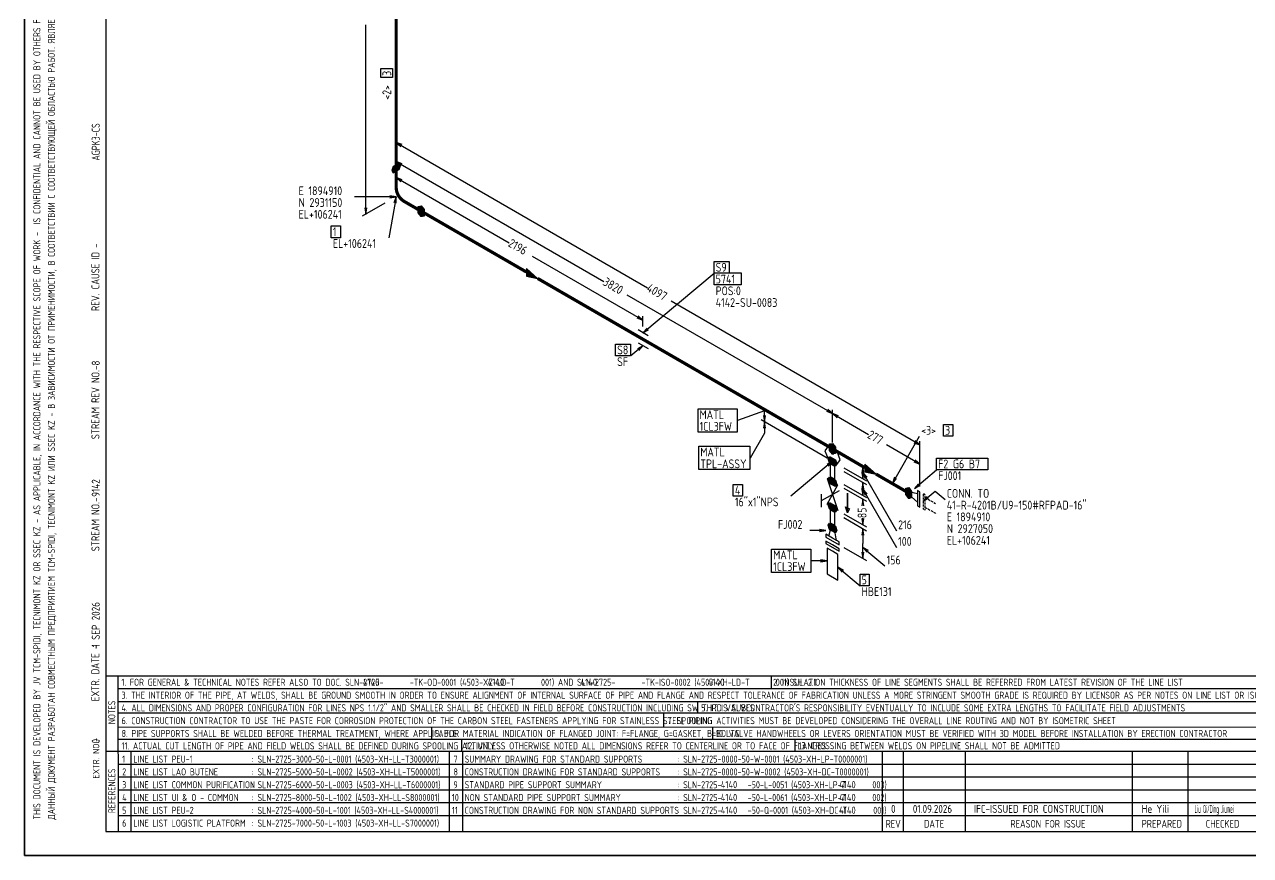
# Model space of a CAD drawing. Extents: x 0 to 594, y 0 to 420.
# Drawn here: x 0 to 383, y 0 to 259.5 of the extents above; entities that cross this region are included whole.
import ezdxf

# ---------------------------------------------------------------- set-up
doc = ezdxf.new("R2010")
doc.units = 0
doc.header["$MEASUREMENT"] = 0
doc.linetypes.add('BORDER_2012_SLN$0$8001.Solid', pattern=[0])
doc.linetypes.add('GT100', pattern=[1, 0.666667, -0.333333])
for name, color, linetype, lineweight in [('BORDER_2012_SLN$0$BG_01', 7, 'BORDER_2012_SLN$0$8001.Solid', 25), ('BORDER_2012_SLN$0$BG_02', 7, 'BORDER_2012_SLN$0$8001.Solid', 25), ('BORDER_2012_SLN$0$BG_Level_1', 7, 'BORDER_2012_SLN$0$8001.Solid', 25), ('BORDER_2012_SLN$0$Level_1', 7, 'BORDER_2012_SLN$0$8001.Solid', 25), ('BORDER_2012_SLN$0$Level_18', 7, 'BORDER_2012_SLN$0$8001.Solid', 25)]:
    doc.layers.add(name, color=color, linetype=linetype, lineweight=lineweight)
doc.layers.add('GT_1', color=7, linetype='Continuous')
doc.styles.add('BORDER_2012_SLN$0$GOST type A', font='GOST type A')
doc.styles.add('HTX1', font='')
doc.styles.get('HTX1').set_extended_font_data('GOST type A')

# ---------------------------------------------------------------- blocks, each defined once
blk = doc.blocks.new('BORDER_2012_SLN')
at = {"layer": 'BORDER_2012_SLN$0$BG_Level_1', "color": 7, "lineweight": -3}
for p, q in [((402.7, 56), (25.4, 56)), ((29.11, 56), (29.22, 7.5)), ((233.25, 56), (233.24, 52)), ((402.7, 52), (29.1, 52)), ((402.7, 47.99), (29.16, 48.01)), ((210.22, 48), (210.22, 44.42)), ((402.7, 44.41), (29.17, 44.42)), ((199.61, 44.42), (199.61, 40.02)), ((402.7, 39.96), (29.15, 40.07)), ((127.1, 40.04), (127.1, 36.23)), ((214.87, 40.02), (214.87, 36.23)), ((136.5, 36.23), (136.5, 32.43)), ((240.64, 36.23), (240.64, 32.43)), ((33.22, 32.43), (33.22, 7.59)), ((132.63, 32.43), (132.63, 7.6)), ((136.8, 32.43), (136.8, 7.59))]:
    blk.add_line(p, q, dxfattribs=at)
at = {"layer": 'BORDER_2012_SLN$0$Level_1', "color": 7, "lineweight": -3}
for p, q in [((25.4, 412.5), (25.4, 7.5)), ((402.7, 36.23), (29.15, 36.23)), ((402.7, 32.43), (25.4, 32.43)), ((267.9, 32.43), (267.91, 7.5)), ((274.59, 7.5), (274.59, 32.43)), ((293.91, 7.5), (293.91, 32.43)), ((346.11, 7.5), (346.11, 32.43)), ((363.55, 7.5), (363.55, 32.43)), ((402.7, 28.43), (29.17, 28.43)), ((402.7, 24.43), (29.18, 24.43)), ((402.7, 20.43), (29.19, 20.43)), ((402.7, 16.43), (29.2, 16.43)), ((402.7, 12.43), (29.2, 12.43)), ((25.4, 7.5), (588.6, 7.5))]:
    blk.add_line(p, q, dxfattribs=at)
at = {"layer": 'BORDER_2012_SLN$0$Level_18', "color": 7, "lineweight": -3, "flags": 128}
blk.add_lwpolyline([(0, 0), (0, 420), (594, 420), (594, 0)], close=True, dxfattribs=at)
at = {"color": 7, "char_height": 2.2, "attachment_point": 1, "style": 'BORDER_2012_SLN$0$GOST type A'}
for s, insert in [('{\\l\\fGOST type A|b0|i0;\\T1;1}', (30.5, 31.2)), ('{\\l\\fGOST type A|b0|i0;\\T1;: SLN-2725-3000-50-L-0001 (4503-XH-LL-T3000001)}', (71, 31.2)), ('{\\l\\fGOST type A|b0|i0;\\T1;7}', (134, 31.2)), ('{\\l\\fGOST type A|b0|i0;\\T1;SUMMARY DRAWING FOR STANDARD SUPPORTS}', (137.5, 31.2)), ('{\\l\\fGOST type A|b0|i0;\\T1;: SLN-2725-0000-50-W-0001 (4503-XH-LP-T0000001)}', (204, 31.2)), ('{\\l\\fGOST type A|b0|i0;\\T1;2}', (30.5, 27.2)), ('{\\l\\fGOST type A|b0|i0;\\T1;LINE LIST LAO BUTENE}', (34, 27.2)), ('{\\l\\fGOST type A|b0|i0;\\T1;: SLN-2725-5000-50-L-0002 (4503-XH-LL-T5000001)}', (71, 27.2)), ('{\\l\\fGOST type A|b0|i0;\\T1;8}', (134, 27.2)), ('{\\l\\fGOST type A|b0|i0;\\T1;CONSTRUCTION DRAWING FOR STANDARD SUPPORTS}', (137.5, 27.2)), ('{\\l\\fGOST type A|b0|i0;\\T1;: SLN-2725-0000-50-W-0002 (4503-XH-DC-T0000001)}', (204, 27.2)), ('{\\l\\fGOST type A|b0|i0;\\T1;3}', (30.5, 23.2)), ('{\\l\\fGOST type A|b0|i0;\\T1;LINE LIST COMMON PURIFICATION}', (34, 23.2)), ('{\\l\\fGOST type A|b0|i0;\\T1;: SLN-2725-6000-50-L-0003 (4503-XH-LL-T6000001)}', (71, 23.2)), ('{\\l\\fGOST type A|b0|i0;\\T1;9}', (134, 23.2)), ('{\\C256;STANDARD PIPE SUPPORT SUMMARY}', (137.5, 23.2)), ('{\\fGOST type A|b0|i0|c0|p34;: SLN-2725-       -50-L-0051 (4503-XH-LP-T       003)}', (204, 23.2)), ('{\\l\\fGOST type A|b0|i0;\\T1;4}', (30.5, 19.2)), ('{\\l\\fGOST type A|b0|i0;\\T1;LINE LIST UI & O - COMMON}', (34, 19.2)), ('{\\l\\fGOST type A|b0|i0;\\T1;: SLN-2725-8000-50-L-1002 (4503-XH-LL-S8000001)}', (71, 19.2)), ('{\\l\\fGOST type A|b0|i0;\\T1;10}', (133.5, 19.2)), ('{\\l\\fGOST type A|b0|i0;\\T1;NON STANDARD PIPE SUPPORT SUMMARY}', (137.5, 19.2)), ('{\\fGOST type A|b0|i0|c0|p34;: SLN-2725-       -50-L-0061 (4503-XH-LP-T       002)}', (204, 19.2)), ('{\\l\\fGOST type A|b0|i0;\\T1;: SLN-2725-4000-50-L-1001 (4503-XH-LL-S4000001)}', (71, 15.2)), ('{\\fGOST type A|b0|i0|c0|p34;: SLN-2725-       -50-Q-0001 (4503-XH-DC-T       001)}', (204, 15.2)), ('{\\l\\fGOST type A|b0|i0;\\T1;5}', (30.5, 15.2)), ('{\\l\\fGOST type A|b0|i0;\\T1;LINE LIST PEU-2}', (34, 15.2)), ('{\\l\\fGOST type A|b0|i0;\\T1;11}', (133.5, 15.2)), ('{\\C256;CONSTRUCTION DRAWING FOR NON STANDARD SUPPORTS}', (137.5, 15.2)), ('{\\l\\fGOST type A|b0|i0;\\T1;6}', (30.5, 11.2)), ('{\\l\\fGOST type A|b0|i0;\\T1;LINE LIST LOGISTIC PLATFORM}', (34, 11.2)), ('{\\l\\fGOST type A|b0|i0;\\T1;: SLN-2725-7000-50-L-1003 (4503-XH-LL-S7000001)}', (71, 11.2))]:
    blk.add_mtext(s, dxfattribs=dict(at, insert=insert))
at = {"layer": 'BORDER_2012_SLN$0$BG_01', "color": 7, "attachment_point": 1, "rotation": 90, "style": 'BORDER_2012_SLN$0$GOST type A'}
for s, insert, char_height in [('{\\fGOST type A|b0|i0|c134|p34;\\W1.01;ДАННЫЙ ДОКУМЕНТ РАЗРАБОТАН СОВМЕСТНЫМ ПРЕДПРИЯТИЕМ \\fGOST type A|b0|i0|c0|p34;TCM-SPIDI, TECNIMONT KZ \\fGOST type A|b0|i0|c134|p34;ИЛИ \\fGOST type A|b0|i0|c0|p34;SSEC KZ - \\fGOST type A|b0|i0|c134|p34;В ЗАВИСИМОСТИ ОТ ПРИМЕНИМОСТИ\\fGOST type A|b0|i0|c0|p34;, \\fGOST type A|b0|i0|c134|p34;В СООТВЕТСТВИИ С СООТВЕТСТВУЮЩЕЙ ОБЛАСТЬЮ РАБОТ\\fGOST type A|b0|i0|c0|p34;. \\fGOST type A|b0|i0|c134|p34;ЯВЛЯЕТСЯ КОНФИДЕНЦИАЛЬНЫМ И НЕ МОЖЕТ БЫТЬ ИСПОЛЬЗОВАН ДРУГИМИ ЛИЦАМИ ДЛЯ КАКИХ\\fGOST type A|b0|i0|c0|p34;-\\fGOST type A|b0|i0|c134|p34;ЛИБО ЦЕЛЕЙ\\fGOST type A|b0|i0|c0|p34;, \\fGOST type A|b0|i0|c134|p34;КРОМЕ ПРОЕКТА \\fGOST type A|b0|i0|c0|p34;SILLENO.}', (7.3, 11.21), 2.2), ('{\\l\\fGOST type A|b0|i0;\\T1;EXTR. DATE -}', (20.86, 48.18), 2.5), ('{\\l\\fGOST type A|b0|i0;\\T1;EXTR. NO.-}', (21.36, 24.02), 2)]:
    blk.add_mtext(s, dxfattribs=dict(at, insert=insert, char_height=char_height))
at = {"layer": 'BORDER_2012_SLN$0$BG_01', "color": 7, "insert": (2.76, 11.2), "char_height": 2.2, "attachment_point": 1, "rotation": 90, "line_spacing_factor": 1.090909, "style": 'BORDER_2012_SLN$0$GOST type A'}
blk.add_mtext('{\\fGOST type A|b0|i0|c0|p34;\\W1.01;THIS DOCUMENT IS DEVELOPED BY JV TCM-SPIDI, TECNIMONT KZ OR SSEC KZ - AS APPLICABLE, IN ACCORDANCE WITH THE RESPECTIVE SCOPE OF WORK -  IS CONFIDENTIAL AND CANNOT BE USED BY OTHERS FOR ANY PURPOSE OTHER THAN THE SILLENO PROJECT}', dxfattribs=at)
at = {"layer": 'BORDER_2012_SLN$0$BG_02', "color": 7, "char_height": 2.5, "attachment_point": 1, "rotation": 90, "style": 'BORDER_2012_SLN$0$GOST type A'}
for s, insert in [('{\\l\\fGOST type A|b0|i0;\\T1;REV. CAUSE ID - }', (20.9, 170)), ('{\\l\\fGOST type A|b0|i0;\\T1;STREAM REV NO.-}', (20.9, 130)), ('{\\l\\fGOST type A|b0|i0;\\T1;STREAM NO.-}', (20.9, 95))]:
    blk.add_mtext(s, dxfattribs=dict(at, insert=insert))
at = {"layer": 'BORDER_2012_SLN$0$BG_Level_1', "color": 7, "attachment_point": 1, "style": 'BORDER_2012_SLN$0$GOST type A'}
for s, insert, char_height in [('{\\fGOST type A|b0|i0|c0|p34;\\C256; 1. FOR GENERAL & TECHNICAL NOTES REFER ALSO TO DOC. SLN-2725-       -TK-OD-0001 (4503-XZ-LD-T       001) AND SLN-2725-       -TK-ISO-0002 (4503-XH-LD-T       001) SH. 2.1}', (29.11, 55.19), 2.2), ('{\\fGOST type A|b0|i0|c0|p34;\\C256;2. INSULATION THICKNESS OF LINE SEGMENTS SHALL BE REFERRED FROM LATEST REVISION OF THE LINE LIST}', (233.84, 55.19), 2.2), ('{\\fGOST type A|b0|i0|c0|p34;\\C256; 3. THE INTERIOR OF THE PIPE, AT WELDS, SHALL BE GROUND SMOOTH IN ORDER TO ENSURE ALIGNMENT OF INTERNAL SURFACE OF PIPE AND FLANGE AND RESPECT TOLERANCE OF FABRICATION UNLESS A MORE STRINGENT SMOOTH GRADE IS REQUIRED BY LICENSOR AS PER NOTES ON LINE LIST OR ISOMETRIC}', (29.12, 51.15), 2.2), ('{\\fGOST type A|b0|i0|c0|p34;\\C256; 4. ALL DIMENSIONS AND PROPER CONFIGURATION FOR LINES NPS 1.1/2" AND SMALLER SHALL BE CHECKED IN FIELD BEFORE CONSTRUCTION INCLUDING SW THRD VALVES}', (29.13, 47.2), 2.2), ("{\\C256; 5. IT IS SUBCONTRACTOR'S RESPONSIBILITY EVENTUALLY TO INCLUDE SOME EXTRA LENGTHS TO FACILITATE FIELD ADJUSTMENTS}", (210.22, 47.2), 2.2), ('{\\C256; 6. CONSTRUCTION CONTRACTOR TO USE THE PASTE FOR CORROSION PROTECTION OF THE CARBON STEEL FASTENERS APPLYING FOR STAINLESS STEEL PIPING}', (29.14, 43.2), 2.2), ('{\\C256; 7. SPOOLING ACTIVITIES MUST BE DEVELOPED CONSIDERING THE OVERALL LINE ROUTING AND NOT BY ISOMETRIC SHEET}', (199.61, 43.2), 2.2), ('{\\C256; 8. PIPE SUPPORTS SHALL BE WELDED BEFORE THERMAL TREATMENT, WHERE APPLICABLE}', (29.15, 39.2), 2.2), ('{\\C256; 9. FOR MATERIAL INDICATION OF FLANGED JOINT: F=FLANGE, G=GASKET, B=BOLTS}', (127.1, 39.2), 2.2), ('{\\C256; 10. VALVE HANDWHEELS OR LEVERS ORIENTATION MUST BE VERIFIED WITH 3D MODEL BEFORE INSTALLATION BY ERECTION CONTRACTOR}', (214.87, 39.2), 2.2), ('{\\C256; 11. ACTUAL CUT LENGTH OF PIPE AND FIELD WELDS SHALL BE DEFINED DURING SPOOLING ACTIVITY}', (29.16, 35.32), 2.2), ('{\\C256; 12. UNLESS OTHERWISE NOTED ALL DIMENSIONS REFER TO CENTERLINE OR TO FACE OF FLANGES}', (136.5, 35.35), 2.2), ('{\\C256; 13. CROSSING BETWEEN WELDS ON PIPELINE SHALL NOT BE ADMITTED}', (240.64, 35.38), 2.2), ('{\\l\\fGOST type A|b0|i0;\\T1;LINE LIST PEU-1}', (34, 31.2), 2.2), ('{\\l\\fGOST type A|b0|i0;\\T1;REV}', (269, 11.1), 2.4), ('{\\l\\fGOST type A|b0|i0;\\T1;DATE}', (281, 11.1), 2.4), ('{\\l\\fGOST type A|b0|i0;\\T1;REASON FOR ISSUE}', (308, 11.1), 2.4), ('{\\l\\fGOST type A|b0|i0;\\T1;PREPARED}', (349, 11.1), 2.4), ('{\\l\\fGOST type A|b0|i0;\\T1;CHECKED}', (369, 11.1), 2.4)]:
    blk.add_mtext(s, dxfattribs=dict(at, insert=insert, char_height=char_height))
at = {"layer": 'BORDER_2012_SLN$0$BG_Level_1', "color": 7, "char_height": 2.2, "attachment_point": 1, "rotation": 90, "style": 'BORDER_2012_SLN$0$GOST type A'}
for s, insert in [('{\\l\\fGOST type A|b0|i0;\\T1;NOTES}', (26.15, 40.99)), ('{\\l\\fGOST type A|b0|i0;\\T1;REFERENCES}', (26.15, 13.23))]:
    blk.add_mtext(s, dxfattribs=dict(at, insert=insert))

msp = doc.modelspace()

# ---------------------------------------------------------------- linework, layer by layer
at = {"layer": 'GT_1', "flags": 128}
for points in [[(0, 0), (594, 0), (594, 420), (0, 420), (0, 0)], [(106.6, 200.2), (106.6, 259.4)], [(111.3, 243), (111.3, 245.8), (115, 245.8), (115, 243), (111.3, 243)], [(116.1, 209.7), (116.1, 223.9)], [(118, 222), (116.1, 222.7), (117.6, 221.4)], [(116.1, 222.7), (194.6, 177.3)], [(117, 214.2), (117.5, 215.5), (117, 216.2), (115.2, 215.2), (114.7, 213.9), (115.2, 213.2), (117, 214.2)], [(114.969, 214.6), (117.154, 214.6)], [(115.046, 214.8), (117.231, 214.8)], [(115.123, 215), (117.308, 215)], [(115.2, 215.2), (117.385, 215.2)], [(115.56, 215.4), (117.462, 215.4)], [(115.92, 215.6), (117.429, 215.6)], [(116.1, 209.7), (116.1, 217.9)], [(118, 216), (116.1, 216.7), (117.6, 215.4)], [(116.1, 216.7), (181, 179.2)], [(116.28, 215.8), (117.286, 215.8)], [(116.64, 216), (117.143, 216)], [(114.738, 214), (116.64, 214)], [(114.771, 213.8), (116.28, 213.8)], [(114.815, 214.2), (117, 214.2)], [(114.892, 214.4), (117.077, 214.4)], [(114.914, 213.6), (115.92, 213.6)], [(115.057, 213.4), (115.56, 213.4)], [(116.1, 209.7), (116.1, 212.9)], [(118, 211), (116.1, 211.7), (117.6, 210.4)], [(116.1, 211.7), (151.4, 191.3)], [(116.1, 205.7), (103.1, 205.7)], [(112.6, 203.7), (105.5, 199.6)], [(116.1, 205.7), (113.8, 192.9)], [(114.1, 205.4), (116.1, 205.7), (114.1, 206)], [(116.1, 203.7), (116.1, 205.7), (115.4, 203.8)], [(106.3, 202.2), (106.6, 200.2), (106.9, 202.2)], [(124.8, 199.7), (123.9, 199.5), (123, 200.7), (123, 202.7), (123.9, 202.9), (124.8, 201.7), (124.8, 199.7)], [(123, 202.6), (124.125, 202.6)], [(123, 202.4), (124.275, 202.4)], [(123, 202.2), (124.425, 202.2)], [(123, 202), (124.575, 202)], [(123, 201.8), (124.725, 201.8)], [(123, 201.6), (124.8, 201.6)], [(123, 201.4), (124.8, 201.4)], [(123, 201.2), (124.8, 201.2)], [(123, 201), (124.8, 201)], [(123, 200.8), (124.8, 200.8)], [(123.075, 200.6), (124.8, 200.6)], [(123.225, 200.4), (124.8, 200.4)], [(123.375, 200.2), (124.8, 200.2)], [(123.45, 202.8), (123.975, 202.8)], [(123.525, 200), (124.8, 200)], [(123.675, 199.8), (124.8, 199.8)], [(123.825, 199.6), (124.35, 199.6)], [(95.8, 196.6), (98.7, 196.6), (98.7, 192.9), (95.8, 192.9), (95.8, 196.6)], [(193.2, 167.2), (158.7, 187.1)], [(215.4, 185.5), (220.1, 185.5), (220.1, 181.8), (215.4, 181.8), (215.4, 185.5)], [(156.8, 182.2), (156.8, 180.9), (160.3, 180.2), (156.8, 183.3), (156.8, 181.1), (159.9, 180.4), (156.8, 183.2), (156.8, 181.2), (159.6, 180.6), (156.8, 183.1), (156.8, 181.4), (159.2, 180.8), (156.8, 182.9), (156.8, 181.6), (158.9, 181), (156.8, 182.8), (156.8, 181.7), (158.6, 181.2), (156.8, 182.6), (156.8, 181.9), (158.3, 181.4), (156.8, 182.4), (156.8, 182), (157.9, 181.6), (156.8, 182.3), (156.8, 182.2), (160.3, 180.2)], [(193.2, 163.2), (215.4, 181.8)], [(215.4, 181.9), (223.9, 181.9), (223.9, 178.2), (215.4, 178.2), (215.4, 181.9)], [(252.4, 138), (188.3, 175)], [(279.7, 128.2), (202, 173.1)], [(191.3, 167.9), (193.2, 167.2), (191.7, 168.5)], [(193.2, 165.2), (193.2, 168.4)], [(194.5, 164.7), (193.2, 163.2), (194.9, 164.2)], [(194.8, 162.3), (191.7, 164.1)], [(194.8, 162.3), (191.7, 164.1)], [(184.6, 159.7), (189.3, 159.7), (189.3, 156), (184.6, 156), (184.6, 159.7)], [(193.2, 159.2), (189.4, 156)], [(191.9, 157.7), (193.2, 159.2), (191.5, 158.2)], [(191.7, 160.1), (194.8, 158.3)], [(191.7, 160.1), (194.8, 158.3)], [(210.4, 139.5), (222.6, 139.5), (222.6, 132.2), (210.4, 132.2), (210.4, 139.5)], [(231.2, 138.9), (222.7, 135.8)], [(231.2, 135.4), (231.2, 138.9)], [(250.5, 138.7), (252.4, 138), (250.9, 139.3)], [(252.4, 131), (252.4, 139.2)], [(252.4, 129), (252.4, 139.2)], [(254.3, 137.3), (252.4, 138), (253.9, 136.7)], [(252.4, 138), (263.6, 131.5)], [(250.7, 124.1), (230.1, 136)], [(250.7, 124.1), (230.1, 136)], [(230.9, 137.4), (231.2, 135.4), (231.5, 137.4)], [(231.5, 133.4), (231.2, 135.4), (230.9, 133.4)], [(231.2, 135.4), (231.2, 131.9)], [(287.1, 134.6), (290, 134.6), (290, 130.9), (287.1, 130.9), (287.1, 134.6)], [(231.2, 131.9), (226.7, 124.1)], [(271.1, 116.2), (279.6, 130.9)], [(210.6, 127.8), (226.6, 127.8), (226.6, 120.5), (210.6, 120.5), (210.6, 127.8)], [(252.4, 127), (251.1, 127.8), (250, 126.4), (251.1, 123.9), (253.9, 122.2), (254.8, 123.6), (253.9, 126.2), (252.4, 127)], [(253.3, 125.5), (252.4, 125.3), (251.5, 126.5), (251.5, 128.5), (252.4, 128.7), (253.3, 127.5), (253.3, 125.5)], [(251.5, 128.4), (252.625, 128.4)], [(251.5, 128.2), (252.775, 128.2)], [(251.5, 128), (252.925, 128)], [(251.5, 127.8), (253.075, 127.8)], [(251.5, 127.6), (253.225, 127.6)], [(251.5, 127.4), (253.3, 127.4)], [(251.5, 127.2), (253.3, 127.2)], [(251.5, 127), (253.3, 127)], [(251.5, 126.8), (253.3, 126.8)], [(251.5, 126.6), (253.3, 126.6)], [(251.575, 126.4), (253.3, 126.4)], [(251.95, 128.6), (252.475, 128.6)], [(279.7, 122.2), (269.3, 128.2)], [(277.8, 128.9), (279.7, 128.2), (278.2, 129.5)], [(279.7, 115.2), (279.7, 129.4)], [(252.4, 123.1), (239.4, 112.2)], [(251.1, 121.6), (252.4, 123.1), (250.7, 122.1)], [(251.5, 122.6), (251, 123.9), (251.5, 124.6), (253.3, 123.6), (253.8, 122.3), (253.3, 121.6), (251.5, 122.6)], [(251.038, 123.8), (252.94, 123.8)], [(251.071, 124), (252.58, 124)], [(251.115, 123.6), (253.3, 123.6)], [(251.192, 123.4), (253.377, 123.4)], [(251.214, 124.2), (252.22, 124.2)], [(251.269, 123.2), (253.454, 123.2)], [(251.346, 123), (253.531, 123)], [(251.357, 124.4), (251.86, 124.4)], [(251.423, 122.8), (253.608, 122.8)], [(251.5, 122.6), (253.685, 122.6)], [(251.725, 126.2), (253.3, 126.2)], [(251.875, 126), (253.3, 126)], [(252.025, 125.8), (253.3, 125.8)], [(252.175, 125.6), (253.3, 125.6)], [(252.325, 125.4), (252.85, 125.4)], [(255.9, 125), (263, 120.9)], [(277.8, 122.9), (279.7, 122.2), (278.2, 123.5)], [(279.7, 115.2), (279.7, 123.4)], [(284.9, 124.1), (300.9, 124.1), (300.9, 120.4), (284.9, 120.4), (284.9, 124.1)], [(252.4, 121.9), (251.7, 122.3), (251.7, 118.3), (253.1, 117.5), (253.1, 121.5), (252.4, 121.9)], [(251.86, 122.4), (253.762, 122.4)], [(252.22, 122.2), (253.729, 122.2)], [(252.58, 122), (253.586, 122)], [(252.94, 121.8), (253.443, 121.8)], [(255.9, 121.1), (263, 117)], [(255.9, 119.9), (263, 115.8)], [(262.2, 119.5), (261.9, 121.5), (261.6, 119.5)], [(261.6, 119.6), (261.9, 117.6), (262.2, 119.6)], [(261.9, 121.5), (261.9, 119.6)], [(261.9, 117.6), (261.9, 119.6)], [(263.2, 118.1), (261.9, 119.6), (262.6, 117.7)], [(261.9, 119.6), (272.4, 101.4)], [(262.5, 121.1), (262.5, 119.8), (266, 119.1), (262.5, 122.2), (262.5, 120), (265.6, 119.3), (262.5, 122.1), (262.5, 120.1), (265.3, 119.5), (262.5, 122), (262.5, 120.3), (264.9, 119.7), (262.5, 121.8), (262.5, 120.5), (264.6, 119.9), (262.5, 121.7), (262.5, 120.6), (264.3, 120.1), (262.5, 121.5), (262.5, 120.8), (264, 120.3), (262.5, 121.3), (262.5, 120.9), (263.6, 120.5), (262.5, 121.2), (262.5, 121.1), (266, 119.1)], [(278, 114.6), (284.9, 120.4)], [(221.4, 115.9), (224.3, 115.9), (224.3, 112.2), (221.4, 112.2), (221.4, 115.9)], [(252.4, 116.7), (250.7, 117.7), (254.1, 107.7), (250.7, 109.7), (254.1, 115.7), (252.4, 116.7)], [(251.5, 116.2), (251, 117.5), (251.5, 118.2), (253.3, 117.2), (253.8, 115.9), (253.3, 115.2), (251.5, 116.2)], [(251.038, 117.4), (252.94, 117.4)], [(251.071, 117.6), (252.58, 117.6)], [(251.115, 117.2), (253.3, 117.2)], [(251.192, 117), (253.377, 117)], [(251.214, 117.8), (252.22, 117.8)], [(251.269, 116.8), (253.454, 116.8)], [(251.346, 116.6), (253.531, 116.6)], [(251.357, 118), (251.86, 118)], [(251.423, 116.4), (253.608, 116.4)], [(251.5, 116.2), (253.685, 116.2)], [(251.86, 116), (253.762, 116)], [(252.22, 115.8), (253.729, 115.8)], [(252.58, 115.6), (253.586, 115.6)], [(252.94, 115.4), (253.443, 115.4)], [(255.9, 115.9), (263, 111.8)], [(262.2, 114.4), (261.9, 116.4), (261.6, 114.4)], [(261.9, 116.4), (261.9, 114.4)], [(271.8, 118.1), (271.1, 116.2), (272.4, 117.7)], [(277.1, 111.7), (276.2, 111.5), (275.3, 112.7), (275.3, 114.7), (276.2, 114.9), (277.1, 113.7), (277.1, 111.7)], [(279.3, 116.1), (278, 114.6), (279.7, 115.6)], [(254.5, 113.9), (248.9, 110.7)], [(248.9, 112.8), (248.9, 108.8)], [(255.9, 114.7), (263, 110.6)], [(257.1, 113.1), (257.1, 107), (256.5, 108.9), (257.7, 108.2), (257.1, 107), (257.1, 113.1)], [(261.6, 114.4), (261.9, 112.4), (262.2, 114.4)], [(262.2, 109.2), (261.9, 111.2), (261.6, 109.2)], [(261.9, 112.4), (261.9, 114.4)], [(263.2, 112.9), (261.9, 114.4), (262.6, 112.5)], [(261.9, 114.4), (272.4, 96.2)], [(261.9, 111.2), (261.9, 110)], [(275.3, 114.6), (276.425, 114.6)], [(275.3, 114.4), (276.575, 114.4)], [(275.3, 114.2), (276.725, 114.2)], [(275.3, 114), (276.875, 114)], [(275.3, 113.8), (277.025, 113.8)], [(275.3, 113.6), (277.1, 113.6)], [(275.3, 113.4), (277.1, 113.4)], [(275.3, 113.2), (277.1, 113.2)], [(275.3, 113), (277.1, 113)], [(275.3, 112.8), (277.1, 112.8)], [(275.375, 112.6), (277.1, 112.6)], [(275.525, 112.4), (277.1, 112.4)], [(275.675, 112.2), (277.1, 112.2)], [(275.75, 114.8), (276.275, 114.8)], [(275.825, 112), (277.1, 112)], [(275.975, 111.8), (277.1, 111.8)], [(276.125, 111.6), (276.65, 111.6)], [(279, 110.3), (276.2, 112.7), (276.2, 113.7), (279, 113)], [(279, 111.6), (279, 109.2), (279.7, 108.8), (279.7, 113.6), (279, 114), (279, 111.6)], [(280.7, 110.6), (284.5, 113.8), (287.6, 111.2)], [(282, 112.1), (280.7, 110.6), (282.4, 111.6)], [(251.5, 108.2), (251, 109.5), (251.5, 110.2), (253.3, 109.2), (253.8, 107.9), (253.3, 107.2), (251.5, 108.2)], [(251.038, 109.4), (252.94, 109.4)], [(251.071, 109.6), (252.58, 109.6)], [(251.115, 109.2), (253.3, 109.2)], [(251.192, 109), (253.377, 109)], [(251.214, 109.8), (252.22, 109.8)], [(251.269, 108.8), (253.454, 108.8)], [(251.346, 108.6), (253.531, 108.6)], [(251.357, 110), (251.86, 110)], [(251.423, 108.4), (253.608, 108.4)], [(251.5, 108.2), (253.685, 108.2)], [(252.4, 107.5), (251.7, 107.9), (251.7, 103.9), (253.1, 103.1), (253.1, 107.1), (252.4, 107.5)], [(251.86, 108), (253.762, 108)], [(252.22, 107.8), (253.729, 107.8)], [(252.58, 107.6), (253.586, 107.6)], [(252.94, 107.4), (253.443, 107.4)], [(251.5, 101.8), (251, 103.1), (251.5, 103.8), (253.3, 102.8), (253.8, 101.5), (253.3, 100.8), (251.5, 101.8)], [(251.357, 103.6), (251.86, 103.6)], [(255.9, 106.7), (263, 102.6)], [(255.9, 105.5), (263, 101.4)], [(261.6, 105.2), (261.9, 103.2), (262.2, 105.2)], [(261.9, 103.2), (261.9, 105.3)], [(250.3, 101.5), (245.3, 101.5)], [(248.3, 101.2), (250.3, 101.5), (248.3, 101.8)], [(252.4, 99.1), (250.3, 100.3), (250.3, 99.4), (254.5, 97), (254.5, 97.9), (252.4, 99.1)], [(251.038, 103), (252.94, 103)], [(251.071, 103.2), (252.58, 103.2)], [(251.115, 102.8), (253.3, 102.8)], [(251.192, 102.6), (253.377, 102.6)], [(251.214, 103.4), (252.22, 103.4)], [(251.269, 102.4), (253.454, 102.4)], [(251.3, 99.7), (252, 102.5), (252.9, 102), (253.6, 98.3)], [(251.346, 102.2), (253.531, 102.2)], [(251.423, 102), (253.608, 102)], [(251.5, 101.8), (253.685, 101.8)], [(251.86, 101.6), (253.762, 101.6)], [(252.22, 101.4), (253.729, 101.4)], [(252.58, 101.2), (253.586, 101.2)], [(252.94, 101), (253.443, 101)], [(262.2, 100), (261.9, 102), (261.6, 100)], [(261.9, 102), (261.9, 97.4)], [(252.4, 97), (250.3, 98.2), (250.3, 97.4), (254.5, 95), (254.5, 95.8), (252.4, 97)], [(252.4, 95), (250.7, 96), (250.7, 88), (254.1, 86), (254.1, 94), (252.4, 95)], [(255.9, 96.2), (263, 92.1)], [(261.9, 92.7), (261.9, 97.4)], [(263.6, 95.2), (261.9, 96.2), (263.2, 94.7)], [(261.9, 96.2), (268.8, 90.4)], [(233.4, 95.7), (245.6, 95.7), (245.6, 88.4), (233.4, 88.4), (233.4, 95.7)], [(250.7, 92), (245.7, 92)], [(248.7, 91.7), (250.7, 92), (248.7, 92.3)], [(261.6, 94.7), (261.9, 92.7), (262.2, 94.7)], [(255.8, 89), (254.1, 90), (255.4, 88.5)], [(254.1, 90), (261, 84.2)], [(261, 87.9), (263.9, 87.9), (263.9, 84.2), (261, 84.2), (261, 87.9)]]:
    msp.add_lwpolyline(points, dxfattribs=at)
at = {"layer": 'GT_1', "const_width": 1, "flags": 128}
for points in [[(116.1, 266.7), (116.1, 214.7)], [(116.1, 214.7), (116.1, 208.7)], [(118.7, 204.2), (123.9, 201.2)], [(123.9, 201.2), (156.8, 182.2)], [(160.3, 180.2), (193.2, 161.2)], [(193.2, 161.2), (252.4, 127)], [(252.4, 127), (262.5, 121.1)], [(266, 119.1), (276.2, 113.2)]]:
    msp.add_lwpolyline(points, dxfattribs=at)
msp.add_lwpolyline([(116.1, 208.7, 0.268126), (118.7, 204.2)], format="xyb", dxfattribs=at)
at = {"layer": 'GT_1', "linetype": 'GT100', "flags": 128}
for points in [[(280.7, 110.6), (280.7, 108.2), (281.4, 107.8), (281.4, 112.6), (280.7, 113), (280.7, 110.6)], [(281.4, 111.7), (284.9, 109.8)], [(281.4, 108.7), (284.9, 106.7)]]:
    msp.add_lwpolyline(points, dxfattribs=at)

# ---------------------------------------------------------------- block references
at = {"linetype": 'Continuous'}
msp.add_blockref('BORDER_2012_SLN', (0, 0), dxfattribs=at)

# ---------------------------------------------------------------- texts
at = {"linetype": 'Continuous', "style": 'HTX1', "width": 0.8}
msp.add_text('AGPK3-CS', height=2.5, rotation=89.99992, dxfattribs=at).set_placement((23.5, 217))
at = {"layer": 'GT_1', "style": 'HTX1', "width": 1.02}
for s, height, rotation, p in [('3', 2.75, 90, (114.55, 243.466)), ('<2>', 2.75, 90, (114.55, 235.986)), ('2196', 2.75, 330, (150.834, 190.383)), ('3820', 2.75, 330, (180.434, 178.283)), ('4097', 2.75, 330, (194.084, 176.383)), ('8', 2.5, 90, (23.5, 153)), ('277', 2.75, 330, (263.05, 130.562)), ('9142', 2.5, 90, (23.5, 112)), ('85', 2.75, 90, (263.026, 105.314)), ('1 SEP 2026', 2.5, 90, (23.5, 65)), ('0', 2.5, 90, (23.5, 35))]:
    msp.add_text(s, height=height, rotation=rotation, dxfattribs=at).set_placement(p)
at = {"layer": 'GT_1', "style": 'HTX1'}
for s, height, width, p in [('E 1894910', 2.75, 1.02, (85.629, 206.2)), ('N 2931150', 2.75, 1.02, (85.629, 202.533)), ('EL+106241', 2.75, 1.02, (85.629, 198.867)), ('1', 2.75, 1.02, (96.329, 193.4)), ('EL+106241', 2.75, 1.02, (96.329, 189.733)), ('S9', 2.75, 1.02, (215.9, 182.3)), ('5741', 2.75, 1.02, (215.9, 178.633)), ('POS:0', 2.75, 1.02, (215.9, 174.967)), ('4142-SU-0083', 2.75, 1.02, (215.9, 171.3)), ('S8', 2.75, 1.02, (185.129, 156.5)), ('SF', 2.75, 1.02, (185.129, 152.833)), ('MATL', 2.75, 1.02, (210.886, 136.3)), ('1CL3FW', 2.75, 1.02, (210.886, 132.633)), ('<3>', 2.75, 1.02, (280.1, 131.4)), ('3', 2.75, 1.02, (287.58, 131.4)), ('MATL', 2.75, 1.02, (211.114, 124.6)), ('TPL-ASSY', 2.75, 1.02, (211.114, 120.933)), ('F2 G6 B7', 2.75, 1.02, (285.4, 120.9)), ('FJ001', 2.75, 1.02, (285.4, 117.233)), ('4', 2.75, 1.02, (221.929, 112.7)), ('16"x1"NPS', 2.75, 1.02, (221.929, 109.033)), ('41-R-4201B/U9-150#RFPAD-16"', 2.75, 1.02, (288.1, 108.033)), ('CONN. TO', 2.75, 1.02, (288.1, 111.7)), ('FJ002', 2.75, 1.02, (235.371, 102)), ('216', 2.75, 1.02, (272.9, 101.9)), ('E 1894910', 2.75, 1.02, (288.1, 104.367)), ('N 2927050', 2.75, 1.02, (288.1, 100.7)), ('EL+106241', 2.75, 1.02, (288.1, 97.033)), ('100', 2.75, 1.02, (272.9, 96.7)), ('MATL', 2.75, 1.02, (233.886, 92.5)), ('156', 2.75, 1.02, (269.3, 90.9)), ('1CL3FW', 2.75, 1.02, (233.886, 88.833)), ('5', 2.75, 1.02, (261.5, 84.7)), ('HBE131', 2.75, 1.02, (261.5, 81.033)), ('4140', 2.25, 1.02, (105.7, 53)), ('4140', 2.25, 1.02, (144.7, 53)), ('4140', 2.25, 1.02, (173.7, 53)), ('4140', 2.25, 1.02, (213.5, 53)), ('4140', 2.25, 1.02, (217.5, 21)), ('4140', 2.25, 1.02, (254.5, 21)), ('4140', 2.25, 1.02, (217.5, 17)), ('4140', 2.25, 1.02, (254.5, 17)), ('0', 2.5, 1.02, (270.7, 13.3)), ('0', 2.5, 1.02, (270.7, 13.3)), ('0', 2.5, 1.02, (270.7, 13.3)), ('0', 2.5, 1.02, (270.7, 13.3)), ('0', 2.5, 1.02, (270.7, 13.3)), ('0', 2.5, 1.02, (270.7, 13.3)), ('0', 2.5, 1.02, (270.7, 13.3)), ('0', 2.5, 1.02, (270.7, 13.3)), ('0', 2.5, 1.02, (270.7, 13.3)), ('0', 2.5, 1.02, (270.7, 13.3)), ('0', 2.5, 1.02, (270.7, 13.3)), ('0', 2.5, 1.02, (270.7, 13.3)), ('0', 2.5, 1.02, (270.7, 13.3)), ('0', 2.5, 1.02, (270.7, 13.3)), ('0', 2.5, 1.02, (270.7, 13.3)), ('0', 2.5, 1.02, (270.7, 13.3)), ('01.09.2026', 2.5, 1.02, (277.5, 13.3)), ('01.09.2026', 2.5, 1.02, (277.5, 13.3)), ('01.09.2026', 2.5, 1.02, (277.5, 13.3)), ('01.09.2026', 2.5, 1.02, (277.5, 13.3)), ('01.09.2026', 2.5, 1.02, (277.5, 13.3)), ('01.09.2026', 2.5, 1.02, (277.5, 13.3)), ('01.09.2026', 2.5, 1.02, (277.5, 13.3)), ('01.09.2026', 2.5, 1.02, (277.5, 13.3)), ('01.09.2026', 2.5, 1.02, (277.5, 13.3)), ('01.09.2026', 2.5, 1.02, (277.5, 13.3)), ('01.09.2026', 2.5, 1.02, (277.5, 13.3)), ('01.09.2026', 2.5, 1.02, (277.5, 13.3)), ('01.09.2026', 2.5, 1.02, (277.5, 13.3)), ('01.09.2026', 2.5, 1.02, (277.5, 13.3)), ('01.09.2026', 2.5, 1.02, (277.5, 13.3)), ('01.09.2026', 2.5, 1.02, (277.5, 13.3)), ('IFC-ISSUED FOR CONSTRUCTION', 2.5, 1.02, (296.6, 13.3)), ('IFC-ISSUED FOR CONSTRUCTION', 2.5, 1.02, (296.6, 13.3)), ('IFC-ISSUED FOR CONSTRUCTION', 2.5, 1.02, (296.6, 13.3)), ('IFC-ISSUED FOR CONSTRUCTION', 2.5, 1.02, (296.6, 13.3)), ('IFC-ISSUED FOR CONSTRUCTION', 2.5, 1.02, (296.6, 13.3)), ('IFC-ISSUED FOR CONSTRUCTION', 2.5, 1.02, (296.6, 13.3)), ('IFC-ISSUED FOR CONSTRUCTION', 2.5, 1.02, (296.6, 13.3)), ('IFC-ISSUED FOR CONSTRUCTION', 2.5, 1.02, (296.6, 13.3)), ('IFC-ISSUED FOR CONSTRUCTION', 2.5, 1.02, (296.6, 13.3)), ('IFC-ISSUED FOR CONSTRUCTION', 2.5, 1.02, (296.6, 13.3)), ('IFC-ISSUED FOR CONSTRUCTION', 2.5, 1.02, (296.6, 13.3)), ('IFC-ISSUED FOR CONSTRUCTION', 2.5, 1.02, (296.6, 13.3)), ('IFC-ISSUED FOR CONSTRUCTION', 2.5, 1.02, (296.6, 13.3)), ('IFC-ISSUED FOR CONSTRUCTION', 2.5, 1.02, (296.6, 13.3)), ('IFC-ISSUED FOR CONSTRUCTION', 2.5, 1.02, (296.6, 13.3)), ('IFC-ISSUED FOR CONSTRUCTION', 2.5, 1.02, (296.6, 13.3)), ('He Yili', 2.5, 1.02, (349, 13.3)), ('He Yili', 2.5, 1.02, (349, 13.3)), ('He Yili', 2.5, 1.02, (349, 13.3)), ('He Yili', 2.5, 1.02, (349, 13.3)), ('He Yili', 2.5, 1.02, (349, 13.3)), ('He Yili', 2.5, 1.02, (349, 13.3)), ('He Yili', 2.5, 1.02, (349, 13.3)), ('He Yili', 2.5, 1.02, (349, 13.3)), ('He Yili', 2.5, 1.02, (349, 13.3)), ('He Yili', 2.5, 1.02, (349, 13.3)), ('He Yili', 2.5, 1.02, (349, 13.3)), ('He Yili', 2.5, 1.02, (349, 13.3)), ('He Yili', 2.5, 1.02, (349, 13.3)), ('He Yili', 2.5, 1.02, (349, 13.3)), ('He Yili', 2.5, 1.02, (349, 13.3)), ('He Yili', 2.5, 1.02, (349, 13.3)), ('Liu Qi/Ding Jiumei', 2.5, 0.45, (365.5, 13.3)), ('Liu Qi/Ding Jiumei', 2.5, 0.45, (365.5, 13.3)), ('Liu Qi/Ding Jiumei', 2.5, 0.45, (365.5, 13.3)), ('Liu Qi/Ding Jiumei', 2.5, 0.45, (365.5, 13.3)), ('Liu Qi/Ding Jiumei', 2.5, 0.45, (365.5, 13.3)), ('Liu Qi/Ding Jiumei', 2.5, 0.45, (365.5, 13.3)), ('Liu Qi/Ding Jiumei', 2.5, 0.45, (365.5, 13.3)), ('Liu Qi/Ding Jiumei', 2.5, 0.45, (365.5, 13.3)), ('Liu Qi/Ding Jiumei', 2.5, 0.45, (365.5, 13.3)), ('Liu Qi/Ding Jiumei', 2.5, 0.45, (365.5, 13.3)), ('Liu Qi/Ding Jiumei', 2.5, 0.45, (365.5, 13.3)), ('Liu Qi/Ding Jiumei', 2.5, 0.45, (365.5, 13.3)), ('Liu Qi/Ding Jiumei', 2.5, 0.45, (365.5, 13.3)), ('Liu Qi/Ding Jiumei', 2.5, 0.45, (365.5, 13.3)), ('Liu Qi/Ding Jiumei', 2.5, 0.45, (365.5, 13.3)), ('Liu Qi/Ding Jiumei', 2.5, 0.45, (365.5, 13.3)), ('4140', 2.25, 1.02, (217.5, 13)), ('4140', 2.25, 1.02, (254.5, 13))]:
    msp.add_text(s, height=height, dxfattribs=dict(at, width=width)).set_placement(p)

doc.saveas('drawing.dxf')
